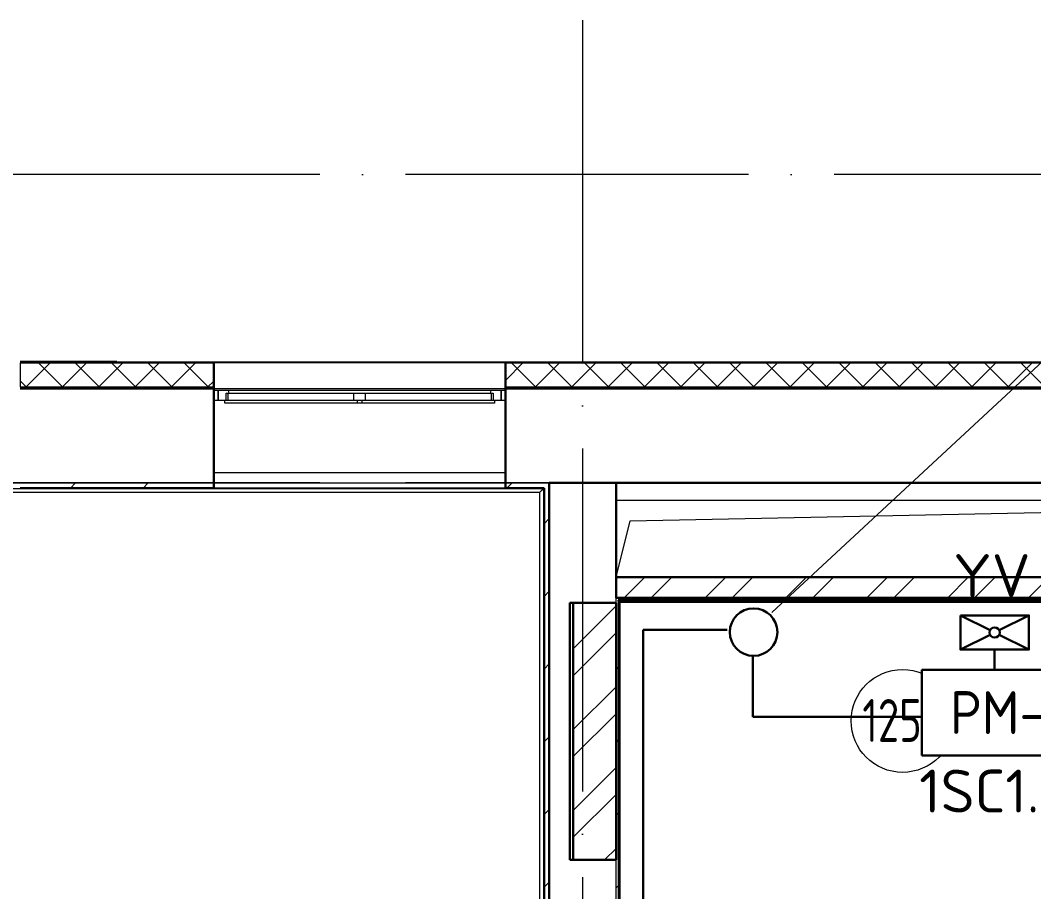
# Model space of a CAD drawing. Header units: millimetres. Extents: x -1073752 to 1436911, y -1379358 to 94781.
# Drawn here: x -999746 to -993837, y -905205 to -900119 of the extents above; entities that cross this region are included whole.
import ezdxf
from ezdxf.enums import TextEntityAlignment as Align

# ---------------------------------------------------------------- set-up
doc = ezdxf.new("R2010")
doc.units = ezdxf.units.MM
doc.set_wipeout_variables(frame=1)
doc.linetypes.add('ADSK_Линия сетки', pattern=[25, 20, -2.5, 0, -2.5])
for name, color, linetype, lineweight in [('_ Окна', 7, 'Continuous', 9), ('RC-Прочее_оборудование', 1, 'Continuous', 30), ('лс', 5, 'Continuous', 30), ('Марки помещений', 7, 'Continuous', 20), ('Ограждение', 252, 'Continuous', 9), ('Окна', 7, 'Continuous', 9), ('Оси', 252, 'Continuous', 9), ('Стены внутренние', 7, 'Continuous', 18), ('Стены наружные', 7, 'Continuous', 18), ('Стены штриховка', 7, 'Continuous', 9)]:
    doc.layers.add(name, color=color, linetype=linetype, lineweight=lineweight)
doc.layers.add('RC-Таблицы', color=7, linetype='Continuous')
doc.styles.add('GOST Common_3', font='', dxfattribs={"height": 3.5})
doc.styles.add('ISOCPEUR', font='isocpeur.ttf', dxfattribs={"height": 250})
doc.styles.add('RubezhCAD', font='isocpeur.ttf')
doc.styles.get("Standard").update_dxf_attribs({"font": 'arial.ttf'})
doc.styles.get('GOST Common_3').set_extended_font_data('GOST 2.304 type A')

# ---------------------------------------------------------------- blocks, each defined once
blk = doc.blocks.new('1 этаж')
at = {"layer": 'Ограждение', "true_color": 0x636466}
h = blk.add_hatch(dxfattribs=at)
h.set_pattern_fill('FP_34', color=251, style=0, pattern_type=2)
h.set_pattern_definition([(0, (-32119.82, 96), (190.5, 190.5), [95.25, -285.75]), (90, (-32072.2, 48.37), (-190.5, 190.5), [95.25, -285.75])])
h.paths.add_polyline_path([(-4280.8, -8043.7), (-4280.8, -5373.7), (-4282.8, -5375.7), (-4282.8, -8041.7)])
at = {"color": 251, "lineweight": 18, "true_color": 0x636466}
for p, q in [((-3860.8, -5443.7), (2144.2, -5443.7)), ((-3779, -5565.8), (2144.2, -5443.7)), ((-3860.8, -5893.7), (-3779, -5565.8))]:
    blk.add_line(p, q, dxfattribs=at)
at = {"layer": '_ Окна', "color": 251, "true_color": 0x636466}
for p, q in [((-6180.8, -4803.7), (-6205.8, -4803.7)), ((-6180.8, -4861.7), (-6180.8, -4803.7)), ((-4505.8, -4803.7), (-4530.8, -4803.7)), ((-4530.8, -4803.7), (-4530.8, -4861.7)), ((-6205.8, -4861.7), (-6180.8, -4861.7)), ((-4530.8, -4861.7), (-4505.8, -4861.7))]:
    blk.add_line(p, q, dxfattribs=at)
at = {"layer": '_ Окна', "color": 251, "lineweight": 18, "true_color": 0x636466}
for p, q in [((-6121.4, -4803.7), (-6180.8, -4803.7)), ((-6180.8, -4803.7), (-6180.8, -4861.7)), ((-6134.8, -4861.7), (-6134.8, -4820.7)), ((-6134.8, -4820.7), (-6122.8, -4820.7)), ((-6116.8, -4820.7), (-6121.4, -4803.7)), ((-4590.2, -4803.7), (-4594.8, -4820.7)), ((-4530.8, -4803.7), (-4590.2, -4803.7)), ((-4588.8, -4820.7), (-4576.8, -4820.7)), ((-4576.8, -4820.7), (-4576.8, -4861.7)), ((-4530.8, -4861.7), (-4530.8, -4803.7)), ((-6180.8, -4861.7), (-6142.8, -4861.7)), ((-4568.8, -4861.7), (-4530.8, -4861.7))]:
    blk.add_line(p, q, dxfattribs=at)
at = {"layer": 'Марки помещений', "color": 251, "true_color": 0x636466}
blk.add_circle((-2189.7, -6732.8), 300, dxfattribs=at)
at = {"layer": 'Ограждение', "color": 251, "true_color": 0x636466}
for p, q in [((-9033.8, -5375.7), (-4282.8, -5375.7)), ((-4282.8, -5375.7), (-4282.8, -8041.7)), ((-4305.8, -5398.7), (-9010.8, -5398.7)), ((-4305.8, -8018.7), (-4305.8, -5398.7)), ((-3840.8, -6033.7), (-3835.8, -6038.7)), ((-3835.8, -6038.7), (1944.2, -6038.7)), ((-3835.8, -11978.7), (-3835.8, -6038.7))]:
    blk.add_line(p, q, dxfattribs=at)
blk.add_open_spline([(-4305.8, -5398.7), (-4303.7, -5396.7), (-4300.8, -5393.7), (-4297, -5389.9), (-4294.7, -5387.6), (-4293, -5385.9), (-4291.4, -5384.3), (-4289.9, -5382.8), (-4288.5, -5381.4), (-4287.2, -5380.2), (-4285.8, -5378.8), (-4284.5, -5377.4), (-4283.2, -5376.1), (-4282.8, -5375.7), (-4282.8, -5375.7)], degree=3, knots=[0, 0, 0, 0, 0.166667, 0.25, 0.333333, 0.375, 0.416667, 0.5, 0.541667, 0.583333, 0.666667, 0.75, 0.833333, 1, 1, 1, 1], dxfattribs=at)
at = {"layer": 'Окна', "color": 251, "true_color": 0x636466}
for p, q in [((-6122.8, -4820.7), (-5390.8, -4820.7)), ((-6122.8, -4861.7), (-6122.8, -4820.7)), ((-4590.2, -4803.7), (-6121.4, -4803.7)), ((-5390.8, -4820.7), (-5320.8, -4820.7)), ((-5390.8, -4820.7), (-5390.8, -4861.7)), ((-5320.8, -4820.7), (-4588.8, -4820.7)), ((-5320.8, -4861.7), (-5320.8, -4820.7)), ((-4588.8, -4820.7), (-4588.8, -4861.7)), ((-6142.8, -4861.7), (-5370.8, -4861.7)), ((-6142.8, -4878.7), (-6142.8, -4861.7)), ((-5370.8, -4878.7), (-6142.8, -4878.7)), ((-5370.8, -4861.7), (-5340.8, -4861.7)), ((-5370.8, -4861.7), (-5370.8, -4878.7)), ((-5340.8, -4878.7), (-5370.8, -4878.7)), ((-5340.8, -4861.7), (-4568.8, -4861.7)), ((-5340.8, -4878.7), (-5340.8, -4861.7)), ((-4568.8, -4878.7), (-5340.8, -4878.7)), ((-4568.8, -4861.7), (-4568.8, -4878.7))]:
    blk.add_line(p, q, dxfattribs=at)
at = {"layer": 'Оси', "color": 251, "linetype": 'ADSK_Линия сетки', "ltscale": 100, "true_color": 0x636466}
for p, q in [((-4055.8, -2643.7), (-4055.8, -33769.9)), ((4411.5, -3543.7), (-72528.1, -3543.7)), ((4411.5, -5343.7), (-72528.1, -5343.7))]:
    blk.add_line(p, q, dxfattribs=at)
at = {"layer": 'Стены внутренние', "color": 251, "lineweight": 30, "true_color": 0x636466}
for p, q in [((-6205.8, -4641.7), (-7335.8, -4641.7)), ((-6205.8, -4783.7), (-6205.8, -4641.7)), ((2846.2, -4641.7), (-4505.8, -4641.7)), ((-4505.8, -4641.7), (-4505.8, -4783.7)), ((-6205.8, -4793.7), (-7335.8, -4793.7)), ((-6205.8, -5343.7), (-6205.8, -4793.7)), ((2694.2, -4793.7), (-4505.8, -4793.7)), ((-4505.8, -4793.7), (-4505.8, -5343.7)), ((2144.2, -5343.7), (-4250.8, -5343.7)), ((-3860.8, -5893.7), (-3860.8, -5343.7)), ((-4130.8, -6043.7), (-3860.8, -6043.7)), ((-4130.8, -7543.7), (-4130.8, -6043.7)), ((-3860.8, -7543.7), (-4130.8, -7543.7))]:
    blk.add_line(p, q, dxfattribs=at)
at = {"layer": 'Стены внутренние', "color": 251, "linetype": 'Continuous', "lineweight": 9, "true_color": 0x636466}
for p, q in [((-7301.1, -4783.7), (-7161.1, -4643.7)), ((-7229, -4641.7), (-7230.1, -4643.7)), ((-7087.6, -4783.7), (-7227.6, -4643.7)), ((-7145.9, -4643.7), (-7147.1, -4641.7)), ((-7088.9, -4783.7), (-6948.9, -4643.7)), ((-6875.4, -4783.7), (-7015.4, -4643.7)), ((-6876.8, -4783.7), (-6736.8, -4643.7)), ((-6663.3, -4783.7), (-6803.3, -4643.7)), ((-6664.7, -4783.7), (-6524.7, -4643.7)), ((-6451.2, -4783.7), (-6591.2, -4643.7)), ((-6559.3, -4643.7), (-6560.5, -4641.7)), ((-6452.5, -4783.7), (-6312.5, -4643.7)), ((-6239, -4783.7), (-6379, -4643.7)), ((-4503.8, -4744.2), (-4403.4, -4643.7)), ((-4329.8, -4783.7), (-4469.8, -4643.7)), ((-4413.3, -4641.7), (-4414.5, -4643.7)), ((-4331.2, -4783.7), (-4191.2, -4643.7)), ((-4117.7, -4783.7), (-4257.7, -4643.7)), ((-4178.7, -4641.7), (-4179.9, -4643.7)), ((-4119.1, -4783.7), (-3979.1, -4643.7)), ((-3905.6, -4783.7), (-4045.6, -4643.7)), ((-3907, -4783.7), (-3767, -4643.7)), ((-3693.4, -4783.7), (-3833.4, -4643.7)), ((-3743.7, -4643.7), (-3744.9, -4641.7)), ((-3694.8, -4783.7), (-3554.8, -4643.7)), ((-3481.3, -4783.7), (-3621.3, -4643.7)), ((-3482.7, -4783.7), (-3342.7, -4643.7)), ((-3269.2, -4783.7), (-3409.2, -4643.7)), ((-3270.6, -4783.7), (-3130.6, -4643.7)), ((-3057, -4783.7), (-3197, -4643.7)), ((-3058.4, -4783.7), (-2918.4, -4643.7)), ((-2844.9, -4783.7), (-2984.9, -4643.7)), ((-2846.3, -4783.7), (-2706.3, -4643.7)), ((-2632.8, -4783.7), (-2772.8, -4643.7)), ((-2770.9, -4641.7), (-2772.1, -4643.7)), ((-2687.8, -4643.7), (-2689, -4641.7)), ((-2634.2, -4783.7), (-2494.2, -4643.7)), ((-2420.6, -4783.7), (-2560.6, -4643.7)), ((-2422, -4783.7), (-2282, -4643.7)), ((-2208.5, -4783.7), (-2348.5, -4643.7)), ((-2209.9, -4783.7), (-2069.9, -4643.7)), ((-1996.4, -4783.7), (-2136.4, -4643.7)), ((-1997.8, -4783.7), (-1857.8, -4643.7)), ((-1784.2, -4783.7), (-1924.2, -4643.7)), ((-1866.6, -4643.7), (-1867.8, -4641.7)), ((-1785.6, -4783.7), (-1645.6, -4643.7)), ((-1572.1, -4783.7), (-1712.1, -4643.7)), ((-1573.5, -4783.7), (-1433.5, -4643.7)), ((-1360, -4783.7), (-1500, -4643.7)), ((-6207.8, -4679.2), (-6205.8, -4679.2)), ((-7299.7, -4783.7), (-7333.8, -4749.6)), ((-6240.4, -4783.7), (-6207.8, -4751.1)), ((-4503.8, -4749.6), (-4505.8, -4746.1))]:
    blk.add_line(p, q, dxfattribs=at)
at = {"layer": 'Стены внутренние', "color": 251, "true_color": 0x636466}
for p, q in [((-6205.8, -4641.7), (-4505.8, -4641.7)), ((-6205.8, -4793.7), (-4505.8, -4793.7)), ((-6205.8, -5283.7), (-4505.8, -5283.7)), ((-3860.8, -6043.7), (-3860.8, -6013.7)), ((-3860.8, -8883.7), (-3860.8, -7543.7))]:
    blk.add_line(p, q, dxfattribs=at)
at = {"layer": 'Стены наружные', "color": 251, "lineweight": 30, "true_color": 0x636466}
for p, q in [((-6770.8, -4636.7), (-7335.8, -4636.7)), ((-6770.8, -4641.7), (-6770.8, -4636.7)), ((-6205.8, -4793.7), (-6205.8, -4783.7)), ((-4505.8, -4783.7), (-4505.8, -4793.7)), ((-7335.8, -5373.7), (-6205.8, -5373.7)), ((-6205.8, -5373.7), (-6205.8, -5343.7)), ((-4505.8, -5343.7), (-4505.8, -5373.7)), ((-4505.8, -5373.7), (-4280.8, -5373.7)), ((-4280.8, -5373.7), (-4280.8, -8043.7)), ((-4250.8, -8193.7), (-4250.8, -5343.7)), ((2129.2, -5893.7), (-3860.8, -5893.7)), ((-3860.8, -5893.7), (-3860.8, -6013.7)), ((1969.2, -6013.7), (-3860.8, -6013.7)), ((-4110.8, -6043.7), (-4110.8, -7543.7)), ((-3860.8, -7543.7), (-3860.8, -6043.7)), ((-3845.8, -6028.7), (1964.2, -6028.7)), ((-3845.8, -6033.7), (-3845.8, -6028.7)), ((-3840.8, -6033.7), (1959.2, -6033.7)), ((-3840.8, -11988.7), (-3840.8, -6033.7))]:
    blk.add_line(p, q, dxfattribs=at)
at = {"layer": 'Стены наружные', "color": 251, "linetype": 'Continuous', "lineweight": 9, "true_color": 0x636466}
for p, q in [((-7226.2, -4636.9), (-7229, -4641.7)), ((-7147.1, -4641.7), (-7149.9, -4636.7)), ((-7042.5, -5373.7), (-7012.5, -5343.7)), ((-6618.3, -5373.7), (-6588.3, -5343.7)), ((-4497, -5373.7), (-4467, -5343.7)), ((-4280.8, -5581.8), (-4250.8, -5551.8)), ((-3812.7, -6013.7), (-3692.7, -5893.7)), ((-3655.6, -6013.7), (-3535.6, -5893.7)), ((-3341.3, -6013.7), (-3221.3, -5893.7)), ((-3184.1, -6013.7), (-3064.1, -5893.7)), ((-2869.8, -6013.7), (-2749.8, -5893.7)), ((-2712.6, -6013.7), (-2592.6, -5893.7)), ((-2398.3, -6013.7), (-2278.3, -5893.7)), ((-2241.2, -6013.7), (-2121.2, -5893.7)), ((-1926.9, -6013.7), (-1806.9, -5893.7)), ((-1769.7, -6013.7), (-1649.7, -5893.7)), ((-1455.4, -6013.7), (-1335.4, -5893.7)), ((-4280.8, -6006.1), (-4250.8, -5976.1)), ((-3319.8, -6028.7), (-3319.8, -6013.7)), ((-2719.8, -6028.7), (-2719.8, -6013.7)), ((-2119.8, -6028.7), (-2119.8, -6013.7)), ((-1519.8, -6028.7), (-1519.8, -6013.7)), ((-4110.8, -6311.8), (-3860.8, -6061.8)), ((-3845.8, -6066.1), (-3840.8, -6061.1)), ((-3813.5, -6033.7), (-3808.5, -6028.7)), ((-3742.7, -6033.7), (-3737.7, -6028.7)), ((-3672, -6033.7), (-3667, -6028.7)), ((-3601.3, -6033.7), (-3596.3, -6028.7)), ((-3530.6, -6033.7), (-3525.6, -6028.7)), ((-3459.9, -6033.7), (-3454.9, -6028.7)), ((-3389.2, -6033.7), (-3384.2, -6028.7)), ((-3318.5, -6033.7), (-3313.5, -6028.7)), ((-3247.8, -6033.7), (-3242.8, -6028.7)), ((-3177.1, -6033.7), (-3172.1, -6028.7)), ((-3106.3, -6033.7), (-3101.3, -6028.7)), ((-3035.6, -6033.7), (-3030.6, -6028.7)), ((-2964.9, -6033.7), (-2959.9, -6028.7)), ((-2894.2, -6033.7), (-2889.2, -6028.7)), ((-2823.5, -6033.7), (-2818.5, -6028.7)), ((-2752.8, -6033.7), (-2747.8, -6028.7)), ((-2682.1, -6033.7), (-2677.1, -6028.7)), ((-2611.4, -6033.7), (-2606.4, -6028.7)), ((-2540.7, -6033.7), (-2535.7, -6028.7)), ((-2470, -6033.7), (-2465, -6028.7)), ((-2399.2, -6033.7), (-2394.2, -6028.7)), ((-2328.5, -6033.7), (-2323.5, -6028.7)), ((-2257.8, -6033.7), (-2252.8, -6028.7)), ((-2187.1, -6033.7), (-2182.1, -6028.7)), ((-2116.4, -6033.7), (-2111.4, -6028.7)), ((-2045.7, -6033.7), (-2040.7, -6028.7)), ((-1975, -6033.7), (-1970, -6028.7)), ((-1904.3, -6033.7), (-1899.3, -6028.7)), ((-1833.6, -6033.7), (-1828.6, -6028.7)), ((-1762.8, -6033.7), (-1757.8, -6028.7)), ((-1692.1, -6033.7), (-1687.1, -6028.7)), ((-1621.4, -6033.7), (-1616.4, -6028.7)), ((-1550.7, -6033.7), (-1545.7, -6028.7)), ((-1480, -6033.7), (-1475, -6028.7)), ((-3845.8, -6136.8), (-3840.8, -6131.8)), ((-3845.8, -6207.5), (-3840.8, -6202.5)), ((-4110.8, -6469), (-3860.8, -6219)), ((-3845.8, -6278.2), (-3840.8, -6273.2)), ((-3845.8, -6348.9), (-3840.8, -6343.9)), ((-4280.8, -6430.4), (-4250.8, -6400.4)), ((-3860.8, -6434.6), (-3845.8, -6419.6)), ((-3845.8, -6419.6), (-3840.8, -6414.6)), ((-3845.8, -6490.3), (-3840.8, -6485.3)), ((-4110.8, -6783.3), (-3860.8, -6533.3)), ((-3845.8, -6561.1), (-3840.8, -6556.1)), ((-3845.8, -6631.8), (-3840.8, -6626.8)), ((-4110.8, -6940.4), (-3860.8, -6690.4)), ((-3845.8, -6702.5), (-3840.8, -6697.5)), ((-3845.8, -6773.2), (-3840.8, -6768.2)), ((-4280.8, -6854.6), (-4250.8, -6824.6)), ((-3860.8, -6858.9), (-3845.8, -6843.9)), ((-3845.8, -6843.9), (-3840.8, -6838.9)), ((-3845.8, -6914.6), (-3840.8, -6909.6)), ((-4110.8, -7254.7), (-3860.8, -7004.7)), ((-3845.8, -6985.3), (-3840.8, -6980.3)), ((-3845.8, -7056), (-3840.8, -7051)), ((-3845.8, -7126.7), (-3840.8, -7121.7)), ((-4110.8, -7411.9), (-3860.8, -7161.9)), ((-3845.8, -7197.4), (-3840.8, -7192.4)), ((-4280.8, -7278.9), (-4250.8, -7248.9)), ((-3860.8, -7283.2), (-3845.8, -7268.2)), ((-3845.8, -7268.2), (-3840.8, -7263.2)), ((-3845.8, -7338.9), (-3840.8, -7333.9)), ((-3845.8, -7409.6), (-3840.8, -7404.6)), ((-3928.3, -7543.7), (-3860.8, -7476.2)), ((-3845.8, -7480.3), (-3840.8, -7475.3)), ((-3845.8, -7551), (-3840.8, -7546)), ((-3845.8, -7621.7), (-3840.8, -7616.7)), ((-4280.8, -7703.2), (-4250.8, -7673.2)), ((-3860.8, -7707.4), (-3845.8, -7692.4)), ((-3845.8, -7692.4), (-3840.8, -7687.4))]:
    blk.add_line(p, q, dxfattribs=at)
at = {"layer": 'Стены наружные', "color": 251, "true_color": 0x636466}
for p, q in [((-6770.8, -4636.7), (-3940.8, -4636.7)), ((-6205.8, -4641.7), (-6205.8, -4636.7)), ((-4505.8, -4636.7), (-4505.8, -4641.7)), ((-3940.8, -4641.7), (-3940.8, -4636.7)), ((-9065.8, -5343.7), (-4250.8, -5343.7)), ((-4505.8, -5373.7), (-6205.8, -5373.7))]:
    blk.add_line(p, q, dxfattribs=at)
at = {"layer": 'Стены штриховка', "color": 251, "true_color": 0x636466}
for p, q in [((-6207.8, -4643.7), (-7333.8, -4643.7)), ((-7333.8, -4783.7), (-7333.8, -4643.7)), ((-6207.8, -4643.7), (-6207.8, -4783.7)), ((2846.2, -4643.7), (-4503.8, -4643.7)), ((-4503.8, -4783.7), (-4503.8, -4643.7)), ((-7335.8, -4783.7), (-6205.8, -4783.7)), ((-4505.8, -4783.7), (2694.2, -4783.7)), ((-3845.8, -6013.7), (-3845.8, -6028.7)), ((-3845.8, -11988.7), (-3845.8, -6033.7))]:
    blk.add_line(p, q, dxfattribs=at)
at = {"layer": 'Марки помещений', "color": 251, "true_color": 0x636466, "style": 'GOST Common_3', "width": 0.9}
blk.add_text('125', height=250, dxfattribs=at).set_placement((-2424.6, -6855.1))
blk = doc.blocks.new('A$C122646C6')
at = {"color": 1, "lineweight": 30}
for points in [[(0, 200), (400, 200), (400, 0), (0, 0), (0, 200)], [(0, 200), (173.2, 113.4)], [(400, 200), (226.8, 113.4)], [(173.2, 86.6), (0, 0)], [(226.8, 86.6), (400, 0)]]:
    blk.add_lwpolyline(points, dxfattribs=at)
blk.add_circle((200, 100), 30, dxfattribs=at)
blk = doc.blocks.new('РМ1')
at = {"layer": 'RC-Прочее_оборудование'}
blk.add_point((0, 0), dxfattribs=at)
blk.add_attdef('PSTN', text='', height=2.5, dxfattribs=at).set_placement((5.721, 2.541), align=Align.BOTTOM_CENTER)
blk.add_wipeout([(4.999, 2.501), (4.999, -2.501), (-4.999, -2.501), (-4.999, 2.501)]).dxf.layer = 'RC-Прочее_оборудование'
blk.add_wipeout([(-4.999, -2.501), (-4.999, 2.501), (4.999, 2.501), (4.999, -2.501)]).dxf.layer = 'RC-Прочее_оборудование'
for p, q in [((-4.999, 2.501), (4.999, 2.501)), ((-4.999, -2.501), (-4.999, 2.501)), ((-4.999, 2.501), (-4.999, 2.501)), ((4.999, 2.501), (4.999, -2.501)), ((4.999, -2.501), (-4.999, -2.501))]:
    blk.add_line(p, q, dxfattribs=at)
at = {"layer": 'RC-Прочее_оборудование', "ltscale": 100, "style": 'ISOCPEUR', "width": 0.9}
blk.add_text('РМ-1', height=2.5, dxfattribs=at).set_placement((0.001, -0.001), align=Align.MIDDLE)

msp = doc.modelspace()

# ---------------------------------------------------------------- linework, layer by layer
at = {"layer": 'лс', "color": 0, "lineweight": 20}
msp.add_line((-995364.7, -903575.5), (-991736.5, -900209.6), dxfattribs=at)
at = {"layer": 'лс', "color": 5}
for p, q in [((-996114.2, -907776), (-996114.2, -903677.5)), ((-995624.7, -903677.5), (-996114.2, -903677.5)), ((-995474.7, -903827.5), (-995474.7, -904184.9)), ((-995474.7, -904184.9), (-994489.7, -904184.9))]:
    msp.add_line(p, q, dxfattribs=at)
at = {"layer": 'лс', "color": 11}
msp.add_line((-994064.5, -903792.4), (-994064.5, -903909.4), dxfattribs=at)
at = {"layer": 'лс'}
msp.add_circle((-995470.2, -903690), 138.6, dxfattribs=at)

# ---------------------------------------------------------------- block references
for name, p in [('1 этаж', (-992411.4, -897475.7)), ('A$C122646C6', (-994264.5, -903792.4))]:
    msp.add_blockref(name, p)

# ---------------------------------------------------------------- texts
at = {"layer": 'RC-Таблицы', "linetype": 'Continuous', "lineweight": 40, "insert": (-994081.1, -903360), "char_height": 250, "width": 2400, "attachment_point": 5, "style": 'RubezhCAD'}
msp.add_mtext('YV', dxfattribs=at)

# ---------------------------------------------------------------- next in the draw order: block references
ref = msp.add_blockref('РМ1', (-993989.8, -904159.5), dxfattribs=dict(xscale=100, yscale=100, zscale=100))
ref.add_attrib('PSTN', '1SC1.83', dxfattribs={"layer": 'RC-Прочее_оборудование', "color": 0, "height": 250, "style": 'RubezhCAD'}).set_placement((-993971.5, -904492.6), align=Align.TOP_CENTER)

doc.saveas('drawing.dxf')
